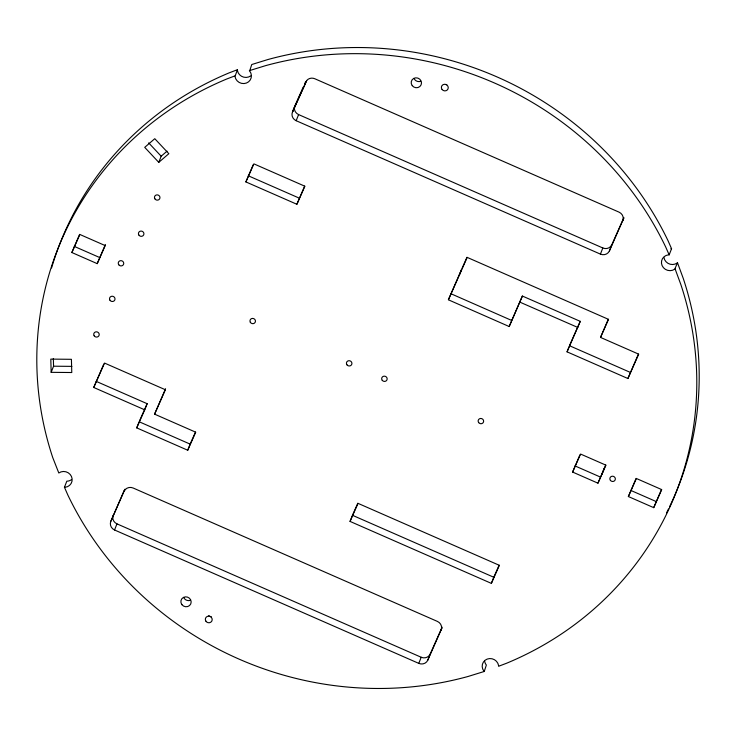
<?xml version="1.0" encoding="UTF-8"?>
<svg xmlns="http://www.w3.org/2000/svg" width="736" height="736" viewBox="0 0 736 736"><rect width="100%" height="100%" fill="white"/><g stroke="black" fill="none" stroke-linecap="round" stroke-linejoin="round"><path stroke-width="1.1" d="M71.861 252.522L79.874 234.48L105.22 245.594L97.216 263.644L71.861 252.522L79.608 234.361M51.161 372.333L50.802 359.104L71.42 359.306L71.778 372.526L51.161 372.333L53.562 366.197L53.351 358.478M97.216 263.644L105.404 244.472M158.774 162.352L168.838 153.695L154.781 138.699L144.716 147.356L158.774 162.352L161.175 156.216L167.044 151.165M165.554 388.709L154.578 414.147L195.739 432.198L187.735 450.239L136.73 427.883L144.744 409.832L93.73 387.467L103.804 364.062M484.665 661.213A8.308 7.875 21.4 0 0 486.358 665.04L484.251 671.471L468.124 676.458A332.23 315.063 21.4 0 1 67.914 495.172L64.437 487.269L66.838 481.142L67.51 481.151A8.308 7.875 21.4 0 0 71.429 479.67M669.447 506.975A332.23 315.063 21.4 0 0 683.256 278.42L677.488 262.724L674.792 269.137A8.308 7.875 21.4 0 1 662.106 265.604A8.308 7.875 21.4 0 1 668.49 254.849L669.162 254.858L671.563 248.731L668.086 240.828A332.23 315.063 21.4 0 0 267.876 59.542L251.749 64.529L249.642 70.96A8.308 7.875 21.4 0 1 246.431 83.039A8.308 7.875 21.4 0 1 235.005 76.507L237.397 69.727L229.31 72.8A332.23 315.063 21.4 0 0 51.548 267.987M136.73 427.883L139.141 421.746L190.136 444.112L187.735 450.239M144.744 409.832L147.145 403.696L96.131 381.331M441.894 628.158L427.791 660.164A6.918 6.56 21.4 0 1 418.793 663.384L114.549 529.984A6.918 6.56 21.4 0 1 110.878 521.208L124.283 490.277M110.878 521.208L124.973 489.201M245.888 181.921L253.892 163.87L304.897 186.236L296.884 204.277L245.888 181.921L253.184 164.754M114.549 529.984L116.96 523.857A6.918 6.56 21.4 0 1 113.28 515.071M294.51 106.821L292.505 111.936A6.918 6.56 21.4 0 0 296.176 120.713L600.42 254.113A6.918 6.56 21.4 0 0 609.426 250.893L623.926 217.856M296.176 120.713L298.586 114.577A6.918 6.56 21.4 0 1 294.906 105.8L303.158 87.198M296.884 204.277L304.63 186.116M350.042 521.41L352.452 515.283L493.773 577.245L491.372 583.381L350.042 521.41L358.055 503.369L499.376 565.331L491.372 583.381M608.267 319.249L600.521 337.419L638.71 354.163L627.9 378.525L567.051 351.845L580.262 321.347L522.385 296.047L509.183 326.536L448.371 299.791L461.61 269.312L459.2 275.448M509.183 326.536L522.385 296.047M418.793 663.384L421.194 657.257A6.918 6.56 21.4 0 0 430.201 654.037L442.124 627.164M427.791 660.164L430.201 654.037M600.42 254.113L602.821 247.977A6.918 6.56 21.4 0 0 611.828 244.757L623.751 217.893M567.051 351.845L569.057 346.739M609.426 250.893L611.828 244.757M572.608 472.061L580.594 454.057L605.949 465.18L597.954 483.175L572.608 472.061L579.894 454.922M627.9 378.525L638.416 354.117M597.954 483.175L605.691 465.042M601.956 474.177L604.357 468.041M628.369 496.542L636.382 478.492L661.738 489.606L653.724 507.656L628.369 496.542L636.116 478.372M653.724 507.656L661.471 489.486M93.73 387.467L104.549 363.078L165.398 389.758L154.578 414.147M139.582 420.744L147.145 403.696M304.538 84.097L305.458 82.036M190.136 444.112L195.472 432.078M352.894 514.28L357.788 503.249M462.052 268.318L466.946 257.287M448.463 299.644L467.213 257.407L608.534 319.369L600.521 337.419M580.262 321.347L569.452 345.708L630.301 372.388M493.773 577.245L499.109 565.211M306.71 80.509L292.505 111.936L306.71 80.509A6.918 6.56 21.4 0 1 314.806 78.743L619.04 212.143A6.918 6.56 21.4 0 1 622.72 220.929M677.488 262.724L677.194 263A8.308 7.875 21.4 0 1 663.927 257.462M234.996 75.863L226.909 78.927A332.23 315.063 21.4 0 0 52.744 457.58L58.806 473A8.308 7.875 21.4 0 1 71.493 476.523A8.308 7.875 21.4 0 1 65.099 487.287L64.437 487.269M249.348 70.665L265.466 65.679A332.23 315.063 21.4 0 1 665.675 246.965L669.162 254.858M53.562 366.197L71.889 366.372M670.901 248.713L671.563 248.731M519.984 302.183L577.861 327.483M298.586 114.577L602.821 247.977M248.29 175.784L299.294 198.15M74.262 246.394L99.618 257.508M575.009 465.925L600.364 477.038M630.78 490.406L656.126 501.52M116.96 523.857L421.194 657.257M450.772 293.655L511.594 320.408M484.251 671.471L483.948 671.177A8.308 7.875 21.4 0 1 487.168 659.088A8.308 7.875 21.4 0 1 498.594 665.629L498.603 666.273L506.69 663.2A332.23 315.063 21.4 0 0 680.855 284.556L675.087 268.861M148.681 142.885L161.175 156.216M237.397 69.727L237.406 70.371A8.308 7.875 21.4 0 0 250.682 75.909M441.094 630.2A6.918 6.56 21.4 0 0 437.414 621.423L133.179 488.023A6.918 6.56 21.4 0 0 124.172 491.243M668.481 508.953A332.23 315.063 21.4 0 1 666.512 512.882M446.752 84.704A3.459 3.284 21.4 0 1 445.887 84.447M420.698 81.31A5.189 4.922 21.4 0 1 413.972 78.356M190.366 600.328A5.189 4.922 21.4 0 1 183.641 597.374M211.214 616.639A3.459 3.284 21.4 0 1 208.776 615.618M205.813 621.055A3.459 3.284 21.4 0 0 211.766 621.184A3.459 3.284 21.4 0 0 208.73 616.161A3.459 3.284 21.4 0 0 205.813 621.055M442.078 89.488A3.459 3.284 21.4 0 0 447.985 88.964A3.459 3.284 21.4 0 0 444.369 84.29A3.459 3.284 21.4 0 0 442.078 89.488M412.234 85.643A5.189 4.922 21.4 0 0 421.093 84.87A5.189 4.922 21.4 0 0 415.693 77.841A5.189 4.922 21.4 0 0 412.234 85.643M181.912 604.661A5.189 4.922 21.4 0 0 190.771 603.888A5.189 4.922 21.4 0 0 185.362 596.868A5.189 4.922 21.4 0 0 181.912 604.661M94.134 335.754A2.769 2.622 21.4 0 0 98.891 335.8A2.769 2.622 21.4 0 0 96.407 331.807A2.769 2.622 21.4 0 0 94.134 335.754M109.922 300.168A2.769 2.622 21.4 0 0 114.687 300.214A2.769 2.622 21.4 0 0 112.194 296.222A2.769 2.622 21.4 0 0 109.922 300.168M154.873 198.812A2.769 2.622 21.4 0 0 159.638 198.858A2.769 2.622 21.4 0 0 157.145 194.865A2.769 2.622 21.4 0 0 154.873 198.812M138.837 235.014A2.769 2.622 21.4 0 0 143.594 235.06A2.769 2.622 21.4 0 0 141.11 231.067A2.769 2.622 21.4 0 0 138.837 235.014M610.411 480.369A2.769 2.622 21.4 0 0 615.14 479.955A2.769 2.622 21.4 0 0 612.26 476.21A2.769 2.622 21.4 0 0 610.411 480.369M382.232 380.319A2.769 2.622 21.4 0 0 386.952 379.905A2.769 2.622 21.4 0 0 384.072 376.16A2.769 2.622 21.4 0 0 382.232 380.319M118.809 264.813A2.769 2.622 21.4 0 0 123.528 264.399A2.769 2.622 21.4 0 0 120.649 260.654A2.769 2.622 21.4 0 0 118.809 264.813M346.987 364.863A2.769 2.622 21.4 0 0 351.716 364.449A2.769 2.622 21.4 0 0 348.827 360.704A2.769 2.622 21.4 0 0 346.987 364.863M250.304 322.239A2.769 2.622 21.4 0 0 255.061 322.488A2.769 2.622 21.4 0 0 252.761 318.403A2.769 2.622 21.4 0 0 250.304 322.239M478.694 422.611A2.769 2.622 21.4 0 0 483.423 422.206A2.769 2.622 21.4 0 0 480.544 418.462A2.769 2.622 21.4 0 0 478.694 422.611"/></g></svg>
